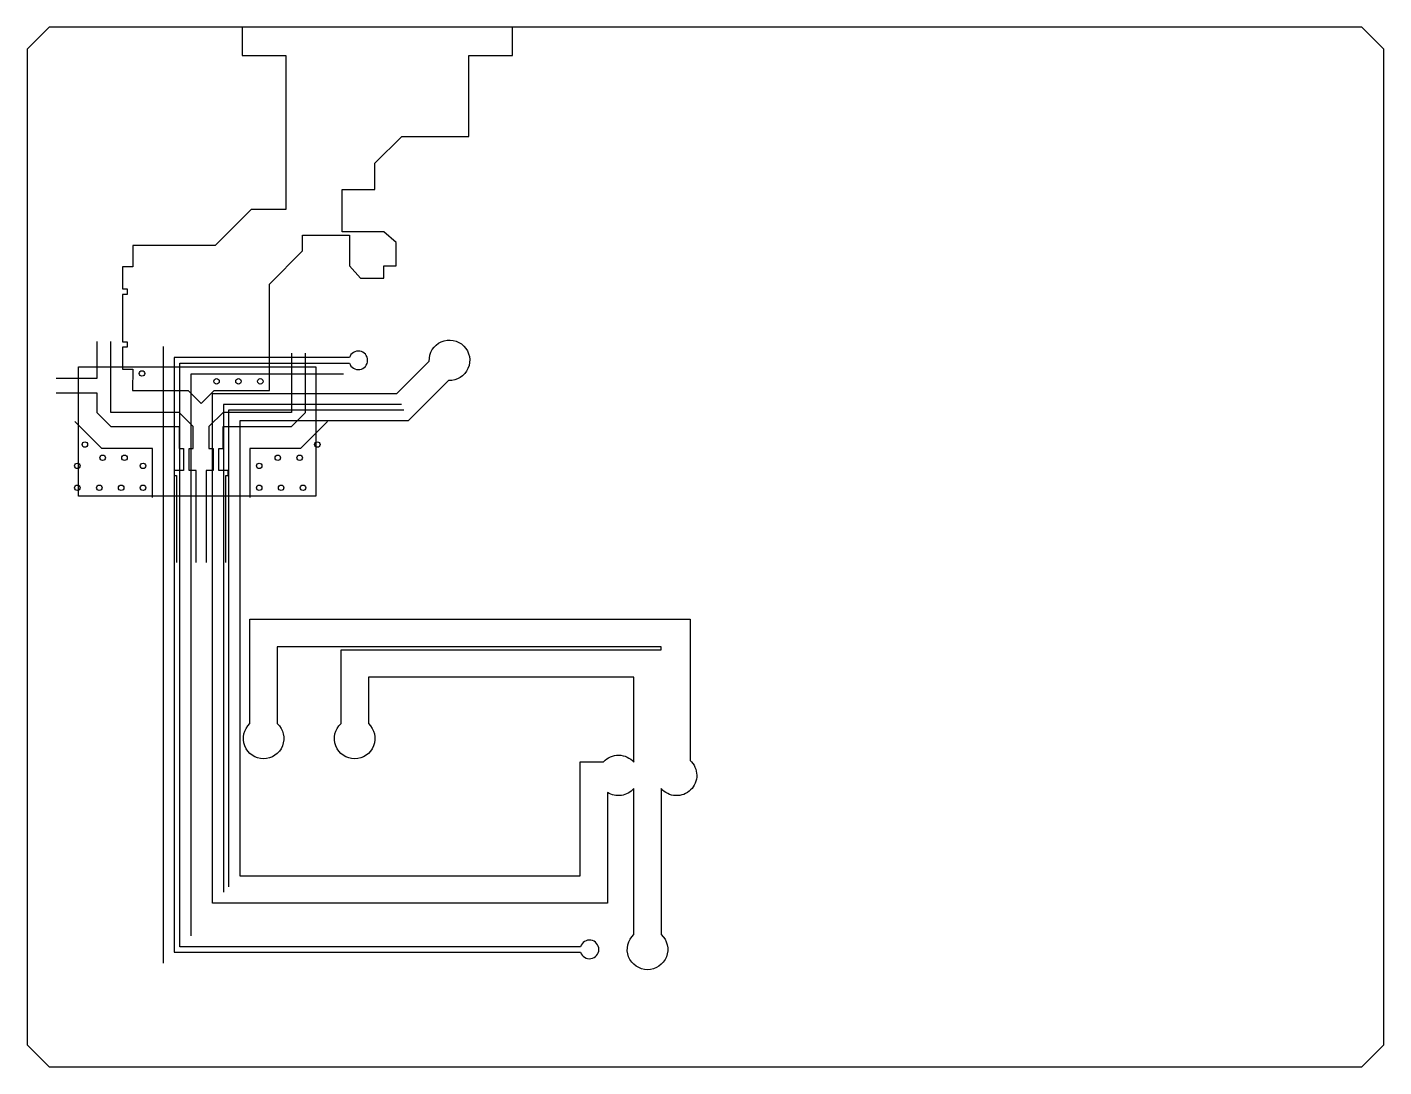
# Model space of a CAD drawing. Header units: metres. Extents: x -31 to 31, y 0 to 47.5.
import ezdxf

# ---------------------------------------------------------------- set-up
doc = ezdxf.new("R2010")
doc.units = ezdxf.units.M
for name, color, linetype in [('BOTTOM', 7, 'Continuous'), ('ClippingPolygon', 7, 'CONTINUOUS'), ('GND3', 7, 'Continuous'), ('TOP', 7, 'Continuous'), ('VIAS', 7, 'Continuous')]:
    doc.layers.add(name, color=color, linetype=linetype)

msp = doc.modelspace()

# ---------------------------------------------------------------- linework, layer by layer
at = {"layer": 'BOTTOM'}
for p, q in [((-24.775874, 4.74), (-24.775874, 32.903141)), ((-16.547396, 31.653141), (-23.525874, 31.653141)), ((-23.525874, 31.653141), (-23.525874, 5.99)), ((-13.895501, 30.25953), (-22.029143, 30.25953)), ((-22.029143, 30.25953), (-22.029143, 7.979075)), ((-21.779143, 8.229075), (-21.779143, 30.00953)), ((-21.779143, 30.00953), (-13.791947, 30.00953))]:
    msp.add_line(p, q, dxfattribs=at)
for points in [[(-0.7, 20.446401), (-0.7, 13.996909, -0.431373), (-0.680619, 12.651375, -0.431373), (-2.025, 12.710331), (-2.025, 6.046909, -0.684031), (-2.65, 4.44, -0.684031), (-3.275, 6.046909), (-3.275, 12.710331, -0.180603), (-3.842599, 12.399525, -0.180603), (-4.475, 12.536781), (-4.475, 7.479075), (-22.529143, 7.479075), (-22.529143, 30.75953), (-14.102608, 30.75953), (-12.624238, 32.2379, -0.684031), (-11.04604, 32.932215, -0.684031), (-11.740354, 31.354016), (-13.584841, 29.50953), (-21.279143, 29.50953), (-21.279143, 8.729075), (-5.725, 8.729075), (-5.725, 13.94), (-4.656909, 13.94, -0.21409), (-3.961393, 14.2399, -0.21409), (-3.275, 13.919669), (-3.275, 17.801401), (-15.405314, 17.801401), (-15.405314, 15.680326, -0.684031), (-16.030314, 14.073417, -0.684031), (-16.655314, 15.680326), (-16.655314, 19.051401), (-2.025, 19.051401), (-2.025, 19.196401), (-19.570686, 19.196401), (-19.570686, 15.680326, -0.684031), (-20.195686, 14.073417, -0.684031), (-20.820686, 15.680326), (-20.820686, 20.446401)], [(-24.275874, 32.403141), (-24.275874, 5.24), (-5.706202, 5.24, 0.86086), (-4.875, 5.365, 0.86086), (-5.706202, 5.49), (-24.025874, 5.49), (-24.025874, 32.153141), (-16.271689, 32.153141, 0.86086), (-15.440487, 32.278141, 0.86086), (-16.271689, 32.403141)]]:
    msp.add_lwpolyline(points, format="xyb", close=True, dxfattribs=at)
at = {"layer": 'ClippingPolygon'}
msp.add_lwpolyline([(-28.652, 26.073), (-28.652, 31.983), (-17.8, 31.983), (-17.8, 26.073)], close=True, dxfattribs=at)
at = {"layer": 'GND3'}
msp.add_lwpolyline([(-31, 1), (-30, 0), (30, 0), (31, 1), (31, 46.5), (30, 47.5), (-30, 47.5), (-31, 46.5)], close=True, dxfattribs=at)
at = {"layer": 'TOP'}
for p, q in [((-27.822212, 33.140971), (-27.822212, 31.440971)), ((-27.177212, 29.895715), (-27.177212, 33.140971)), ((-18.918959, 32.598757), (-18.918959, 29.895715)), ((-18.273959, 29.895715), (-18.273959, 32.598757)), ((-27.822212, 31.440971), (-29.672212, 31.440971)), ((-29.672212, 30.795971), (-27.822212, 30.795971)), ((-27.822212, 30.795971), (-27.822212, 29.895715)), ((-27.822212, 29.895715), (-27.1775, 29.250715)), ((-24.05073, 29.895715), (-27.177212, 29.895715)), ((-23.40573, 29.250715), (-24.05073, 29.895715)), ((-22.04573, 29.895715), (-22.69073, 29.250715)), ((-18.918959, 29.895715), (-22.04573, 29.895715)), ((-18.918959, 29.250715), (-18.273959, 29.895715)), ((-27.591714, 28.250715), (-28.8225, 29.481502)), ((-27.1775, 29.250715), (-24.05073, 29.250715)), ((-24.05073, 29.250715), (-24.05073, 28.250715)), ((-23.40573, 28.250715), (-23.40573, 29.250715)), ((-22.69073, 29.250715), (-22.69073, 28.250715)), ((-22.04573, 28.250715), (-22.04573, 29.250715)), ((-22.04573, 29.250715), (-18.918959, 29.250715)), ((-17.273959, 29.481502), (-18.504745, 28.250715)), ((-25.27823, 28.250715), (-27.591714, 28.250715)), ((-25.27823, 26.010715), (-25.27823, 28.250715)), ((-24.05073, 28.250715), (-23.85823, 28.250715)), ((-23.85823, 28.250715), (-23.85823, 27.250715)), ((-23.598229, 27.250715), (-23.598229, 28.250715)), ((-23.598229, 28.250715), (-23.40573, 28.250715)), ((-22.69073, 28.250715), (-22.49823, 28.250715)), ((-22.49823, 28.250715), (-22.49823, 27.250715)), ((-22.23823, 27.250715), (-22.23823, 28.250715)), ((-22.23823, 28.250715), (-22.04573, 28.250715)), ((-18.504745, 28.250715), (-20.818229, 28.250715)), ((-20.818229, 28.250715), (-20.818229, 26.010715)), ((-23.85823, 27.250715), (-24.27823, 27.250715)), ((-24.27823, 27.250715), (-24.27823, 27.010715)), ((-24.27823, 27.010715), (-24.17823, 27.010715)), ((-24.17823, 27.010715), (-24.17823, 23.040715)), ((-23.27823, 27.250715), (-23.598229, 27.250715)), ((-23.27823, 23.040715), (-23.27823, 27.250715)), ((-22.49823, 27.250715), (-22.81823, 27.250715)), ((-22.81823, 27.250715), (-22.81823, 23.040715)), ((-21.818229, 27.250715), (-22.23823, 27.250715)), ((-21.91823, 23.040715), (-21.91823, 27.010715)), ((-21.91823, 27.010715), (-21.818229, 27.010715)), ((-21.818229, 27.010715), (-21.818229, 27.250715))]:
    msp.add_line(p, q, dxfattribs=at)
msp.add_lwpolyline([(-26.436112, 35.541271), (-26.436112, 35.287271), (-26.636112, 35.287271), (-26.636112, 33.128271), (-26.436112, 33.128271), (-26.436112, 32.874271), (-26.636112, 32.874271), (-26.636112, 31.874271), (-26.176636, 31.874271), (-26.1775, 30.895715), (-23.636516, 30.895715), (-23.04823, 30.307429), (-22.459943, 30.895715), (-19.918959, 30.895715), (-19.918959, 35.76497), (-18.409, 37.274929), (-18.409, 37.995757), (-16.264, 37.995757), (-16.264, 36.595757), (-15.764, 36.028857), (-14.6972, 36.028857), (-14.6972, 36.333657), (-14.6972, 36.587657), (-14.4432, 36.587657), (-14.1384, 36.587657), (-14.1384, 37.654457), (-14.7053, 38.154457), (-16.6053, 38.154457), (-16.6053, 40.089457), (-15.1053, 40.089457), (-15.1053, 41.27872), (-13.874514, 42.509507), (-10.8225, 42.509507), (-10.8225, 46.201527), (-8.8225, 46.201527), (-8.8225, 47.5), (-21.1775, 47.5), (-21.1775, 46.201527), (-19.1775, 46.201527), (-19.1775, 39.164827), (-20.763286, 39.164827), (-22.408286, 37.519827), (-26.176636, 37.519827), (-26.176636, 36.546271), (-26.636112, 36.546271), (-26.636112, 35.541271)], close=True, dxfattribs=at)
at = {"layer": 'VIAS'}
for centre in [(-25.751636, 31.679285), (-22.343959, 31.320715), (-21.343959, 31.320715), (-20.343959, 31.320715), (-28.360971, 28.430033), (-17.735488, 28.430033), (-27.551075, 27.825715), (-26.551075, 27.825715), (-19.545384, 27.825715), (-18.545384, 27.825715), (-28.70323, 27.454244), (-25.70323, 27.454244), (-20.393229, 27.454244), (-28.70323, 26.454244), (-27.70323, 26.454244), (-26.70323, 26.454244), (-25.70323, 26.454244), (-20.393229, 26.454244), (-19.393229, 26.454244), (-18.393229, 26.454244)]:
    msp.add_circle(centre, 0.125, dxfattribs=at)

doc.saveas('drawing.dxf')
